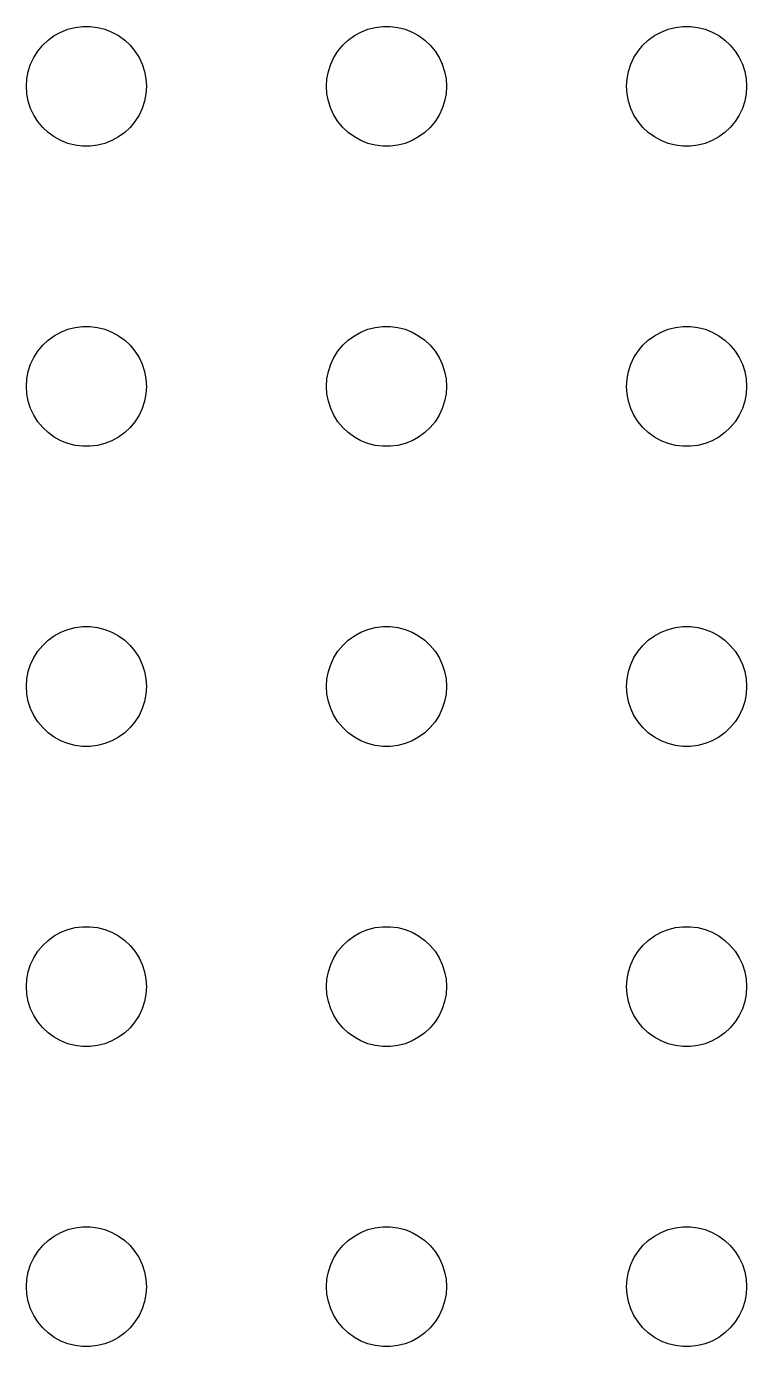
# Model space of a CAD drawing. Header units: metres. Extents: x -150 to 150, y -149 to 149.
# Drawn here: x 51 to 69, y 73.5 to 106.5 of the extents above; entities that cross this region are included whole.
import ezdxf

# ---------------------------------------------------------------- set-up
doc = ezdxf.new("R2010")
doc.units = ezdxf.units.M

msp = doc.modelspace()

# ---------------------------------------------------------------- linework, layer by layer
for p, q in [((51.5439, 106.156), (51.6963, 106.266)), ((51.6963, 106.266), (51.8613, 106.357)), ((51.8613, 106.357), (52.0365, 106.427)), ((52.0365, 106.427), (52.2189, 106.473)), ((52.2189, 106.473), (52.4058, 106.497)), ((52.4058, 106.497), (52.5942, 106.497)), ((52.5942, 106.497), (52.7811, 106.473)), ((52.7811, 106.473), (52.9635, 106.427)), ((52.9635, 106.427), (53.1387, 106.357)), ((53.1387, 106.357), (53.3037, 106.266)), ((53.3037, 106.266), (53.4561, 106.156)), ((59.0439, 106.156), (59.1963, 106.266)), ((59.1963, 106.266), (59.3613, 106.357)), ((59.3613, 106.357), (59.5365, 106.427)), ((59.5365, 106.427), (59.7189, 106.473)), ((59.7189, 106.473), (59.9058, 106.497)), ((59.9058, 106.497), (60.0942, 106.497)), ((60.0942, 106.497), (60.2811, 106.473)), ((60.2811, 106.473), (60.4635, 106.427)), ((60.4635, 106.427), (60.6387, 106.357)), ((60.6387, 106.357), (60.8037, 106.266)), ((60.8037, 106.266), (60.9561, 106.156)), ((66.5439, 106.156), (66.6963, 106.266)), ((66.6963, 106.266), (66.8613, 106.357)), ((66.8613, 106.357), (67.0365, 106.427)), ((67.0365, 106.427), (67.2189, 106.473)), ((67.2189, 106.473), (67.4058, 106.497)), ((67.4058, 106.497), (67.5942, 106.497)), ((67.5942, 106.497), (67.7811, 106.473)), ((67.7811, 106.473), (67.9635, 106.427)), ((67.9635, 106.427), (68.1387, 106.357)), ((68.1387, 106.357), (68.3037, 106.266)), ((68.3037, 106.266), (68.4561, 106.156)), ((51.2865, 105.882), (51.4065, 106.027)), ((51.4065, 106.027), (51.5439, 106.156)), ((53.4561, 106.156), (53.5934, 106.027)), ((53.5934, 106.027), (53.7135, 105.882)), ((58.7865, 105.882), (58.9065, 106.027)), ((58.9065, 106.027), (59.0439, 106.156)), ((60.9561, 106.156), (61.0934, 106.027)), ((61.0934, 106.027), (61.2135, 105.882)), ((66.2865, 105.882), (66.4065, 106.027)), ((66.4065, 106.027), (66.5439, 106.156)), ((68.4561, 106.156), (68.5934, 106.027)), ((68.5934, 106.027), (68.7135, 105.882)), ((51.1053, 105.552), (51.1855, 105.723)), ((51.1855, 105.723), (51.2865, 105.882)), ((53.7135, 105.882), (53.8145, 105.723)), ((53.8145, 105.723), (53.8947, 105.552)), ((58.6053, 105.552), (58.6855, 105.723)), ((58.6855, 105.723), (58.7865, 105.882)), ((61.2135, 105.882), (61.3145, 105.723)), ((61.3145, 105.723), (61.3947, 105.552)), ((66.1053, 105.552), (66.1855, 105.723)), ((66.1855, 105.723), (66.2865, 105.882)), ((68.7135, 105.882), (68.8145, 105.723)), ((68.8145, 105.723), (68.8947, 105.552)), ((51.0118, 105.188), (51.0471, 105.373)), ((51.0471, 105.373), (51.1053, 105.552)), ((53.8947, 105.552), (53.9529, 105.373)), ((53.9529, 105.373), (53.9882, 105.188)), ((58.5118, 105.188), (58.5471, 105.373)), ((58.5471, 105.373), (58.6053, 105.552)), ((61.3947, 105.552), (61.4529, 105.373)), ((61.4529, 105.373), (61.4882, 105.188)), ((66.0118, 105.188), (66.0471, 105.373)), ((66.0471, 105.373), (66.1053, 105.552)), ((68.8947, 105.552), (68.9529, 105.373)), ((68.9529, 105.373), (68.9882, 105.188)), ((51, 105), (51.0118, 105.188)), ((51.0118, 104.812), (51, 105)), ((53.9882, 105.188), (54, 105)), ((54, 105), (53.9882, 104.812)), ((58.5, 105), (58.5118, 105.188)), ((58.5118, 104.812), (58.5, 105)), ((61.4882, 105.188), (61.5, 105)), ((61.5, 105), (61.4882, 104.812)), ((66, 105), (66.0118, 105.188)), ((66.0118, 104.812), (66, 105)), ((68.9882, 105.188), (69, 105)), ((69, 105), (68.9882, 104.812)), ((51.0471, 104.627), (51.0118, 104.812)), ((51.1053, 104.448), (51.0471, 104.627)), ((53.9529, 104.627), (53.8947, 104.448)), ((53.9882, 104.812), (53.9529, 104.627)), ((58.5471, 104.627), (58.5118, 104.812)), ((58.6053, 104.448), (58.5471, 104.627)), ((61.4529, 104.627), (61.3947, 104.448)), ((61.4882, 104.812), (61.4529, 104.627)), ((66.0471, 104.627), (66.0118, 104.812)), ((66.1053, 104.448), (66.0471, 104.627)), ((68.9529, 104.627), (68.8947, 104.448)), ((68.9882, 104.812), (68.9529, 104.627)), ((51.1855, 104.277), (51.1053, 104.448)), ((51.2865, 104.118), (51.1855, 104.277)), ((53.8145, 104.277), (53.7135, 104.118)), ((53.8947, 104.448), (53.8145, 104.277)), ((58.6855, 104.277), (58.6053, 104.448)), ((58.7865, 104.118), (58.6855, 104.277)), ((61.3145, 104.277), (61.2135, 104.118)), ((61.3947, 104.448), (61.3145, 104.277)), ((66.1855, 104.277), (66.1053, 104.448)), ((66.2865, 104.118), (66.1855, 104.277)), ((68.8145, 104.277), (68.7135, 104.118)), ((68.8947, 104.448), (68.8145, 104.277)), ((51.4065, 103.973), (51.2865, 104.118)), ((51.5439, 103.844), (51.4065, 103.973)), ((53.5934, 103.973), (53.4561, 103.844)), ((53.7135, 104.118), (53.5934, 103.973)), ((58.9065, 103.973), (58.7865, 104.118)), ((59.0439, 103.844), (58.9065, 103.973)), ((61.0934, 103.973), (60.9561, 103.844)), ((61.2135, 104.118), (61.0934, 103.973)), ((66.4065, 103.973), (66.2865, 104.118)), ((66.5439, 103.844), (66.4065, 103.973)), ((68.5934, 103.973), (68.4561, 103.844)), ((68.7135, 104.118), (68.5934, 103.973)), ((51.6963, 103.734), (51.5439, 103.844)), ((51.8613, 103.643), (51.6963, 103.734)), ((52.0365, 103.573), (51.8613, 103.643)), ((53.1387, 103.643), (52.9635, 103.573)), ((53.3037, 103.734), (53.1387, 103.643)), ((53.4561, 103.844), (53.3037, 103.734)), ((59.1963, 103.734), (59.0439, 103.844)), ((59.3613, 103.643), (59.1963, 103.734)), ((59.5365, 103.573), (59.3613, 103.643)), ((60.6387, 103.643), (60.4635, 103.573)), ((60.8037, 103.734), (60.6387, 103.643)), ((60.9561, 103.844), (60.8037, 103.734)), ((66.6963, 103.734), (66.5439, 103.844)), ((66.8613, 103.643), (66.6963, 103.734)), ((67.0365, 103.573), (66.8613, 103.643)), ((68.1387, 103.643), (67.9635, 103.573)), ((68.3037, 103.734), (68.1387, 103.643)), ((68.4561, 103.844), (68.3037, 103.734)), ((52.2189, 103.527), (52.0365, 103.573)), ((52.4058, 103.503), (52.2189, 103.527)), ((52.5942, 103.503), (52.4058, 103.503)), ((52.7811, 103.527), (52.5942, 103.503)), ((52.9635, 103.573), (52.7811, 103.527)), ((59.7189, 103.527), (59.5365, 103.573)), ((59.9058, 103.503), (59.7189, 103.527)), ((60.0942, 103.503), (59.9058, 103.503)), ((60.2811, 103.527), (60.0942, 103.503)), ((60.4635, 103.573), (60.2811, 103.527)), ((67.2189, 103.527), (67.0365, 103.573)), ((67.4058, 103.503), (67.2189, 103.527)), ((67.5942, 103.503), (67.4058, 103.503)), ((67.7811, 103.527), (67.5942, 103.503)), ((67.9635, 103.573), (67.7811, 103.527)), ((52.2189, 98.9734), (52.4058, 98.997)), ((52.4058, 98.997), (52.5942, 98.997)), ((52.5942, 98.997), (52.7811, 98.9734)), ((59.7189, 98.9734), (59.9058, 98.997)), ((59.9058, 98.997), (60.0942, 98.997)), ((60.0942, 98.997), (60.2811, 98.9734)), ((67.2189, 98.9734), (67.4058, 98.997)), ((67.4058, 98.997), (67.5942, 98.997)), ((67.5942, 98.997), (67.7811, 98.9734)), ((51.4065, 98.5268), (51.5439, 98.6558)), ((51.5439, 98.6558), (51.6963, 98.7665)), ((51.6963, 98.7665), (51.8613, 98.8572)), ((51.8613, 98.8572), (52.0365, 98.9266)), ((52.0365, 98.9266), (52.2189, 98.9734)), ((52.7811, 98.9734), (52.9635, 98.9266)), ((52.9635, 98.9266), (53.1387, 98.8572)), ((53.1387, 98.8572), (53.3037, 98.7665)), ((53.3037, 98.7665), (53.4561, 98.6558)), ((53.4561, 98.6558), (53.5934, 98.5268)), ((58.9065, 98.5268), (59.0439, 98.6558)), ((59.0439, 98.6558), (59.1963, 98.7665)), ((59.1963, 98.7665), (59.3613, 98.8572)), ((59.3613, 98.8572), (59.5365, 98.9266)), ((59.5365, 98.9266), (59.7189, 98.9734)), ((60.2811, 98.9734), (60.4635, 98.9266)), ((60.4635, 98.9266), (60.6387, 98.8572)), ((60.6387, 98.8572), (60.8037, 98.7665)), ((60.8037, 98.7665), (60.9561, 98.6558)), ((60.9561, 98.6558), (61.0934, 98.5268)), ((66.4065, 98.5268), (66.5439, 98.6558)), ((66.5439, 98.6558), (66.6963, 98.7665)), ((66.6963, 98.7665), (66.8613, 98.8572)), ((66.8613, 98.8572), (67.0365, 98.9266)), ((67.0365, 98.9266), (67.2189, 98.9734)), ((67.7811, 98.9734), (67.9635, 98.9266)), ((67.9635, 98.9266), (68.1387, 98.8572)), ((68.1387, 98.8572), (68.3037, 98.7665)), ((68.3037, 98.7665), (68.4561, 98.6558)), ((68.4561, 98.6558), (68.5934, 98.5268)), ((51.1855, 98.2226), (51.2865, 98.3817)), ((51.2865, 98.3817), (51.4065, 98.5268)), ((53.5934, 98.5268), (53.7135, 98.3817)), ((53.7135, 98.3817), (53.8145, 98.2226)), ((58.6855, 98.2226), (58.7865, 98.3817)), ((58.7865, 98.3817), (58.9065, 98.5268)), ((61.0934, 98.5268), (61.2135, 98.3817)), ((61.2135, 98.3817), (61.3145, 98.2226)), ((66.1855, 98.2226), (66.2865, 98.3817)), ((66.2865, 98.3817), (66.4065, 98.5268)), ((68.5934, 98.5268), (68.7135, 98.3817)), ((68.7135, 98.3817), (68.8145, 98.2226)), ((51.0471, 97.873), (51.1053, 98.0522)), ((51.1053, 98.0522), (51.1855, 98.2226)), ((53.8145, 98.2226), (53.8947, 98.0522)), ((53.8947, 98.0522), (53.9529, 97.873)), ((58.5471, 97.873), (58.6053, 98.0522)), ((58.6053, 98.0522), (58.6855, 98.2226)), ((61.3145, 98.2226), (61.3947, 98.0522)), ((61.3947, 98.0522), (61.4529, 97.873)), ((66.0471, 97.873), (66.1053, 98.0522)), ((66.1053, 98.0522), (66.1855, 98.2226)), ((68.8145, 98.2226), (68.8947, 98.0522)), ((68.8947, 98.0522), (68.9529, 97.873)), ((51, 97.5), (51.0118, 97.688)), ((51.0118, 97.688), (51.0471, 97.873)), ((53.9529, 97.873), (53.9882, 97.688)), ((53.9882, 97.688), (54, 97.5)), ((58.5, 97.5), (58.5118, 97.688)), ((58.5118, 97.688), (58.5471, 97.873)), ((61.4529, 97.873), (61.4882, 97.688)), ((61.4882, 97.688), (61.5, 97.5)), ((66, 97.5), (66.0118, 97.688)), ((66.0118, 97.688), (66.0471, 97.873)), ((68.9529, 97.873), (68.9882, 97.688)), ((68.9882, 97.688), (69, 97.5)), ((51.0118, 97.312), (51, 97.5)), ((54, 97.5), (53.9882, 97.312)), ((58.5118, 97.312), (58.5, 97.5)), ((61.5, 97.5), (61.4882, 97.312)), ((66.0118, 97.312), (66, 97.5)), ((69, 97.5), (68.9882, 97.312)), ((51.0471, 97.127), (51.0118, 97.312)), ((51.1053, 96.9478), (51.0471, 97.127)), ((53.9529, 97.127), (53.8947, 96.9478)), ((53.9882, 97.312), (53.9529, 97.127)), ((58.5471, 97.127), (58.5118, 97.312)), ((58.6053, 96.9478), (58.5471, 97.127)), ((61.4529, 97.127), (61.3947, 96.9478)), ((61.4882, 97.312), (61.4529, 97.127)), ((66.0471, 97.127), (66.0118, 97.312)), ((66.1053, 96.9478), (66.0471, 97.127)), ((68.9529, 97.127), (68.8947, 96.9478)), ((68.9882, 97.312), (68.9529, 97.127)), ((51.1855, 96.7774), (51.1053, 96.9478)), ((51.2865, 96.6183), (51.1855, 96.7774)), ((53.8145, 96.7774), (53.7135, 96.6183)), ((53.8947, 96.9478), (53.8145, 96.7774)), ((58.6855, 96.7774), (58.6053, 96.9478)), ((58.7865, 96.6183), (58.6855, 96.7774)), ((61.3145, 96.7774), (61.2135, 96.6183)), ((61.3947, 96.9478), (61.3145, 96.7774)), ((66.1855, 96.7774), (66.1053, 96.9478)), ((66.2865, 96.6183), (66.1855, 96.7774)), ((68.8145, 96.7774), (68.7135, 96.6183)), ((68.8947, 96.9478), (68.8145, 96.7774)), ((51.4065, 96.4732), (51.2865, 96.6183)), ((51.5439, 96.3442), (51.4065, 96.4732)), ((51.6963, 96.2335), (51.5439, 96.3442)), ((53.4561, 96.3442), (53.3037, 96.2335)), ((53.5934, 96.4732), (53.4561, 96.3442)), ((53.7135, 96.6183), (53.5934, 96.4732)), ((58.9065, 96.4732), (58.7865, 96.6183)), ((59.0439, 96.3442), (58.9065, 96.4732)), ((59.1963, 96.2335), (59.0439, 96.3442)), ((60.9561, 96.3442), (60.8037, 96.2335)), ((61.0934, 96.4732), (60.9561, 96.3442)), ((61.2135, 96.6183), (61.0934, 96.4732)), ((66.4065, 96.4732), (66.2865, 96.6183)), ((66.5439, 96.3442), (66.4065, 96.4732)), ((66.6963, 96.2335), (66.5439, 96.3442)), ((68.4561, 96.3442), (68.3037, 96.2335)), ((68.5934, 96.4732), (68.4561, 96.3442)), ((68.7135, 96.6183), (68.5934, 96.4732)), ((51.8613, 96.1428), (51.6963, 96.2335)), ((52.0365, 96.0734), (51.8613, 96.1428)), ((52.2189, 96.0266), (52.0365, 96.0734)), ((52.4058, 96.003), (52.2189, 96.0266)), ((52.7811, 96.0266), (52.5942, 96.003)), ((52.9635, 96.0734), (52.7811, 96.0266)), ((53.1387, 96.1428), (52.9635, 96.0734)), ((53.3037, 96.2335), (53.1387, 96.1428)), ((59.3613, 96.1428), (59.1963, 96.2335)), ((59.5365, 96.0734), (59.3613, 96.1428)), ((59.7189, 96.0266), (59.5365, 96.0734)), ((59.9058, 96.003), (59.7189, 96.0266)), ((60.2811, 96.0266), (60.0942, 96.003)), ((60.4635, 96.0734), (60.2811, 96.0266)), ((60.6387, 96.1428), (60.4635, 96.0734)), ((60.8037, 96.2335), (60.6387, 96.1428)), ((66.8613, 96.1428), (66.6963, 96.2335)), ((67.0365, 96.0734), (66.8613, 96.1428)), ((67.2189, 96.0266), (67.0365, 96.0734)), ((67.4058, 96.003), (67.2189, 96.0266)), ((67.7811, 96.0266), (67.5942, 96.003)), ((67.9635, 96.0734), (67.7811, 96.0266)), ((68.1387, 96.1428), (67.9635, 96.0734)), ((68.3037, 96.2335), (68.1387, 96.1428)), ((52.5942, 96.003), (52.4058, 96.003)), ((60.0942, 96.003), (59.9058, 96.003)), ((67.5942, 96.003), (67.4058, 96.003)), ((51.8613, 91.3572), (52.0365, 91.4266)), ((52.0365, 91.4266), (52.2189, 91.4734)), ((52.2189, 91.4734), (52.4058, 91.497)), ((52.4058, 91.497), (52.5942, 91.497)), ((52.5942, 91.497), (52.7811, 91.4734)), ((52.7811, 91.4734), (52.9635, 91.4266)), ((52.9635, 91.4266), (53.1387, 91.3572)), ((59.3613, 91.3572), (59.5365, 91.4266)), ((59.5365, 91.4266), (59.7189, 91.4734)), ((59.7189, 91.4734), (59.9058, 91.497)), ((59.9058, 91.497), (60.0942, 91.497)), ((60.0942, 91.497), (60.2811, 91.4734)), ((60.2811, 91.4734), (60.4635, 91.4266)), ((60.4635, 91.4266), (60.6387, 91.3572)), ((66.8613, 91.3572), (67.0365, 91.4266)), ((67.0365, 91.4266), (67.2189, 91.4734)), ((67.2189, 91.4734), (67.4058, 91.497)), ((67.4058, 91.497), (67.5942, 91.497)), ((67.5942, 91.497), (67.7811, 91.4734)), ((67.7811, 91.4734), (67.9635, 91.4266)), ((67.9635, 91.4266), (68.1387, 91.3572)), ((51.4065, 91.0268), (51.5439, 91.1558)), ((51.5439, 91.1558), (51.6963, 91.2665)), ((51.6963, 91.2665), (51.8613, 91.3572)), ((53.1387, 91.3572), (53.3037, 91.2665)), ((53.3037, 91.2665), (53.4561, 91.1558)), ((53.4561, 91.1558), (53.5934, 91.0268)), ((58.9065, 91.0268), (59.0439, 91.1558)), ((59.0439, 91.1558), (59.1963, 91.2665)), ((59.1963, 91.2665), (59.3613, 91.3572)), ((60.6387, 91.3572), (60.8037, 91.2665)), ((60.8037, 91.2665), (60.9561, 91.1558)), ((60.9561, 91.1558), (61.0934, 91.0268)), ((66.4065, 91.0268), (66.5439, 91.1558)), ((66.5439, 91.1558), (66.6963, 91.2665)), ((66.6963, 91.2665), (66.8613, 91.3572)), ((68.1387, 91.3572), (68.3037, 91.2665)), ((68.3037, 91.2665), (68.4561, 91.1558)), ((68.4561, 91.1558), (68.5934, 91.0268)), ((51.1855, 90.7226), (51.2865, 90.8817)), ((51.2865, 90.8817), (51.4065, 91.0268)), ((53.5934, 91.0268), (53.7135, 90.8817)), ((53.7135, 90.8817), (53.8145, 90.7226)), ((58.6855, 90.7226), (58.7865, 90.8817)), ((58.7865, 90.8817), (58.9065, 91.0268)), ((61.0934, 91.0268), (61.2135, 90.8817)), ((61.2135, 90.8817), (61.3145, 90.7226)), ((66.1855, 90.7226), (66.2865, 90.8817)), ((66.2865, 90.8817), (66.4065, 91.0268)), ((68.5934, 91.0268), (68.7135, 90.8817)), ((68.7135, 90.8817), (68.8145, 90.7226)), ((51.0471, 90.373), (51.1053, 90.5522)), ((51.1053, 90.5522), (51.1855, 90.7226)), ((53.8145, 90.7226), (53.8947, 90.5522)), ((53.8947, 90.5522), (53.9529, 90.373)), ((58.5471, 90.373), (58.6053, 90.5522)), ((58.6053, 90.5522), (58.6855, 90.7226)), ((61.3145, 90.7226), (61.3947, 90.5522)), ((61.3947, 90.5522), (61.4529, 90.373)), ((66.0471, 90.373), (66.1053, 90.5522)), ((66.1053, 90.5522), (66.1855, 90.7226)), ((68.8145, 90.7226), (68.8947, 90.5522)), ((68.8947, 90.5522), (68.9529, 90.373)), ((51, 90), (51.0118, 90.188)), ((51.0118, 90.188), (51.0471, 90.373)), ((53.9529, 90.373), (53.9882, 90.188)), ((53.9882, 90.188), (54, 90)), ((58.5, 90), (58.5118, 90.188)), ((58.5118, 90.188), (58.5471, 90.373)), ((61.4529, 90.373), (61.4882, 90.188)), ((61.4882, 90.188), (61.5, 90)), ((66, 90), (66.0118, 90.188)), ((66.0118, 90.188), (66.0471, 90.373)), ((68.9529, 90.373), (68.9882, 90.188)), ((68.9882, 90.188), (69, 90)), ((51.0118, 89.812), (51, 90)), ((51.0471, 89.627), (51.0118, 89.812)), ((53.9882, 89.812), (53.9529, 89.627)), ((54, 90), (53.9882, 89.812)), ((58.5118, 89.812), (58.5, 90)), ((58.5471, 89.627), (58.5118, 89.812)), ((61.4882, 89.812), (61.4529, 89.627)), ((61.5, 90), (61.4882, 89.812)), ((66.0118, 89.812), (66, 90)), ((66.0471, 89.627), (66.0118, 89.812)), ((68.9882, 89.812), (68.9529, 89.627)), ((69, 90), (68.9882, 89.812)), ((51.1053, 89.4478), (51.0471, 89.627)), ((51.1855, 89.2774), (51.1053, 89.4478)), ((53.8947, 89.4478), (53.8145, 89.2774)), ((53.9529, 89.627), (53.8947, 89.4478)), ((58.6053, 89.4478), (58.5471, 89.627)), ((58.6855, 89.2774), (58.6053, 89.4478)), ((61.3947, 89.4478), (61.3145, 89.2774)), ((61.4529, 89.627), (61.3947, 89.4478)), ((66.1053, 89.4478), (66.0471, 89.627)), ((66.1855, 89.2774), (66.1053, 89.4478)), ((68.8947, 89.4478), (68.8145, 89.2774)), ((68.9529, 89.627), (68.8947, 89.4478)), ((51.2865, 89.1183), (51.1855, 89.2774)), ((51.4065, 88.9732), (51.2865, 89.1183)), ((53.7135, 89.1183), (53.5934, 88.9732)), ((53.8145, 89.2774), (53.7135, 89.1183)), ((58.7865, 89.1183), (58.6855, 89.2774)), ((58.9065, 88.9732), (58.7865, 89.1183)), ((61.2135, 89.1183), (61.0934, 88.9732)), ((61.3145, 89.2774), (61.2135, 89.1183)), ((66.2865, 89.1183), (66.1855, 89.2774)), ((66.4065, 88.9732), (66.2865, 89.1183)), ((68.7135, 89.1183), (68.5934, 88.9732)), ((68.8145, 89.2774), (68.7135, 89.1183)), ((51.5439, 88.8442), (51.4065, 88.9732)), ((51.6963, 88.7335), (51.5439, 88.8442)), ((53.4561, 88.8442), (53.3037, 88.7335)), ((53.5934, 88.9732), (53.4561, 88.8442)), ((59.0439, 88.8442), (58.9065, 88.9732)), ((59.1963, 88.7335), (59.0439, 88.8442)), ((60.9561, 88.8442), (60.8037, 88.7335)), ((61.0934, 88.9732), (60.9561, 88.8442)), ((66.5439, 88.8442), (66.4065, 88.9732)), ((66.6963, 88.7335), (66.5439, 88.8442)), ((68.4561, 88.8442), (68.3037, 88.7335)), ((68.5934, 88.9732), (68.4561, 88.8442)), ((51.8613, 88.6428), (51.6963, 88.7335)), ((52.0365, 88.5734), (51.8613, 88.6428)), ((52.2189, 88.5266), (52.0365, 88.5734)), ((52.4058, 88.503), (52.2189, 88.5266)), ((52.5942, 88.503), (52.4058, 88.503)), ((52.7811, 88.5266), (52.5942, 88.503)), ((52.9635, 88.5734), (52.7811, 88.5266)), ((53.1387, 88.6428), (52.9635, 88.5734)), ((53.3037, 88.7335), (53.1387, 88.6428)), ((59.3613, 88.6428), (59.1963, 88.7335)), ((59.5365, 88.5734), (59.3613, 88.6428)), ((59.7189, 88.5266), (59.5365, 88.5734)), ((59.9058, 88.503), (59.7189, 88.5266)), ((60.0942, 88.503), (59.9058, 88.503)), ((60.2811, 88.5266), (60.0942, 88.503)), ((60.4635, 88.5734), (60.2811, 88.5266)), ((60.6387, 88.6428), (60.4635, 88.5734)), ((60.8037, 88.7335), (60.6387, 88.6428)), ((66.8613, 88.6428), (66.6963, 88.7335)), ((67.0365, 88.5734), (66.8613, 88.6428)), ((67.2189, 88.5266), (67.0365, 88.5734)), ((67.4058, 88.503), (67.2189, 88.5266)), ((67.5942, 88.503), (67.4058, 88.503)), ((67.7811, 88.5266), (67.5942, 88.503)), ((67.9635, 88.5734), (67.7811, 88.5266)), ((68.1387, 88.6428), (67.9635, 88.5734)), ((68.3037, 88.7335), (68.1387, 88.6428)), ((51.6963, 83.7665), (51.8613, 83.8572)), ((51.8613, 83.8572), (52.0365, 83.9266)), ((52.0365, 83.9266), (52.2189, 83.9734)), ((52.2189, 83.9734), (52.4058, 83.997)), ((52.4058, 83.997), (52.5942, 83.997)), ((52.5942, 83.997), (52.7811, 83.9734)), ((52.7811, 83.9734), (52.9635, 83.9266)), ((52.9635, 83.9266), (53.1387, 83.8572)), ((53.1387, 83.8572), (53.3037, 83.7665)), ((59.1963, 83.7665), (59.3613, 83.8572)), ((59.3613, 83.8572), (59.5365, 83.9266)), ((59.5365, 83.9266), (59.7189, 83.9734)), ((59.7189, 83.9734), (59.9058, 83.997)), ((59.9058, 83.997), (60.0942, 83.997)), ((60.0942, 83.997), (60.2811, 83.9734)), ((60.2811, 83.9734), (60.4635, 83.9266)), ((60.4635, 83.9266), (60.6387, 83.8572)), ((60.6387, 83.8572), (60.8037, 83.7665)), ((66.6963, 83.7665), (66.8613, 83.8572)), ((66.8613, 83.8572), (67.0365, 83.9266)), ((67.0365, 83.9266), (67.2189, 83.9734)), ((67.2189, 83.9734), (67.4058, 83.997)), ((67.4058, 83.997), (67.5942, 83.997)), ((67.5942, 83.997), (67.7811, 83.9734)), ((67.7811, 83.9734), (67.9635, 83.9266)), ((67.9635, 83.9266), (68.1387, 83.8572)), ((68.1387, 83.8572), (68.3037, 83.7665)), ((51.2865, 83.3817), (51.4065, 83.5268)), ((51.4065, 83.5268), (51.5439, 83.6558)), ((51.5439, 83.6558), (51.6963, 83.7665)), ((53.3037, 83.7665), (53.4561, 83.6558)), ((53.4561, 83.6558), (53.5934, 83.5268)), ((53.5934, 83.5268), (53.7135, 83.3817)), ((58.7865, 83.3817), (58.9065, 83.5268)), ((58.9065, 83.5268), (59.0439, 83.6558)), ((59.0439, 83.6558), (59.1963, 83.7665)), ((60.8037, 83.7665), (60.9561, 83.6558)), ((60.9561, 83.6558), (61.0934, 83.5268)), ((61.0934, 83.5268), (61.2135, 83.3817)), ((66.2865, 83.3817), (66.4065, 83.5268)), ((66.4065, 83.5268), (66.5439, 83.6558)), ((66.5439, 83.6558), (66.6963, 83.7665)), ((68.3037, 83.7665), (68.4561, 83.6558)), ((68.4561, 83.6558), (68.5934, 83.5268)), ((68.5934, 83.5268), (68.7135, 83.3817)), ((51.1053, 83.0522), (51.1855, 83.2226)), ((51.1855, 83.2226), (51.2865, 83.3817)), ((53.7135, 83.3817), (53.8145, 83.2226)), ((53.8145, 83.2226), (53.8947, 83.0522)), ((58.6053, 83.0522), (58.6855, 83.2226)), ((58.6855, 83.2226), (58.7865, 83.3817)), ((61.2135, 83.3817), (61.3145, 83.2226)), ((61.3145, 83.2226), (61.3947, 83.0522)), ((66.1053, 83.0522), (66.1855, 83.2226)), ((66.1855, 83.2226), (66.2865, 83.3817)), ((68.7135, 83.3817), (68.8145, 83.2226)), ((68.8145, 83.2226), (68.8947, 83.0522)), ((51.0118, 82.688), (51.0471, 82.873)), ((51.0471, 82.873), (51.1053, 83.0522)), ((53.8947, 83.0522), (53.9529, 82.873)), ((53.9529, 82.873), (53.9882, 82.688)), ((58.5118, 82.688), (58.5471, 82.873)), ((58.5471, 82.873), (58.6053, 83.0522)), ((61.3947, 83.0522), (61.4529, 82.873)), ((61.4529, 82.873), (61.4882, 82.688)), ((66.0118, 82.688), (66.0471, 82.873)), ((66.0471, 82.873), (66.1053, 83.0522)), ((68.8947, 83.0522), (68.9529, 82.873)), ((68.9529, 82.873), (68.9882, 82.688)), ((51, 82.5), (51.0118, 82.688)), ((51.0118, 82.312), (51, 82.5)), ((53.9882, 82.688), (54, 82.5)), ((54, 82.5), (53.9882, 82.312)), ((58.5, 82.5), (58.5118, 82.688)), ((58.5118, 82.312), (58.5, 82.5)), ((61.4882, 82.688), (61.5, 82.5)), ((61.5, 82.5), (61.4882, 82.312)), ((66, 82.5), (66.0118, 82.688)), ((66.0118, 82.312), (66, 82.5)), ((68.9882, 82.688), (69, 82.5)), ((69, 82.5), (68.9882, 82.312)), ((51.0471, 82.127), (51.0118, 82.312)), ((53.9882, 82.312), (53.9529, 82.127)), ((58.5471, 82.127), (58.5118, 82.312)), ((61.4882, 82.312), (61.4529, 82.127)), ((66.0471, 82.127), (66.0118, 82.312)), ((68.9882, 82.312), (68.9529, 82.127)), ((51.1053, 81.9478), (51.0471, 82.127)), ((51.1855, 81.7774), (51.1053, 81.9478)), ((53.8947, 81.9478), (53.8145, 81.7774)), ((53.9529, 82.127), (53.8947, 81.9478)), ((58.6053, 81.9478), (58.5471, 82.127)), ((58.6855, 81.7774), (58.6053, 81.9478)), ((61.3947, 81.9478), (61.3145, 81.7774)), ((61.4529, 82.127), (61.3947, 81.9478)), ((66.1053, 81.9478), (66.0471, 82.127)), ((66.1855, 81.7774), (66.1053, 81.9478)), ((68.8947, 81.9478), (68.8145, 81.7774)), ((68.9529, 82.127), (68.8947, 81.9478)), ((51.2865, 81.6183), (51.1855, 81.7774)), ((51.4065, 81.4732), (51.2865, 81.6183)), ((53.7135, 81.6183), (53.5934, 81.4732)), ((53.8145, 81.7774), (53.7135, 81.6183)), ((58.7865, 81.6183), (58.6855, 81.7774)), ((58.9065, 81.4732), (58.7865, 81.6183)), ((61.2135, 81.6183), (61.0934, 81.4732)), ((61.3145, 81.7774), (61.2135, 81.6183)), ((66.2865, 81.6183), (66.1855, 81.7774)), ((66.4065, 81.4732), (66.2865, 81.6183)), ((68.7135, 81.6183), (68.5934, 81.4732)), ((68.8145, 81.7774), (68.7135, 81.6183)), ((51.5439, 81.3442), (51.4065, 81.4732)), ((51.6963, 81.2335), (51.5439, 81.3442)), ((51.8613, 81.1428), (51.6963, 81.2335)), ((53.3037, 81.2335), (53.1387, 81.1428)), ((53.4561, 81.3442), (53.3037, 81.2335)), ((53.5934, 81.4732), (53.4561, 81.3442)), ((59.0439, 81.3442), (58.9065, 81.4732)), ((59.1963, 81.2335), (59.0439, 81.3442)), ((59.3613, 81.1428), (59.1963, 81.2335)), ((60.8037, 81.2335), (60.6387, 81.1428)), ((60.9561, 81.3442), (60.8037, 81.2335)), ((61.0934, 81.4732), (60.9561, 81.3442)), ((66.5439, 81.3442), (66.4065, 81.4732)), ((66.6963, 81.2335), (66.5439, 81.3442)), ((66.8613, 81.1428), (66.6963, 81.2335)), ((68.3037, 81.2335), (68.1387, 81.1428)), ((68.4561, 81.3442), (68.3037, 81.2335)), ((68.5934, 81.4732), (68.4561, 81.3442)), ((52.0365, 81.0734), (51.8613, 81.1428)), ((52.2189, 81.0266), (52.0365, 81.0734)), ((52.4058, 81.003), (52.2189, 81.0266)), ((52.5942, 81.003), (52.4058, 81.003)), ((52.7811, 81.0266), (52.5942, 81.003)), ((52.9635, 81.0734), (52.7811, 81.0266)), ((53.1387, 81.1428), (52.9635, 81.0734)), ((59.5365, 81.0734), (59.3613, 81.1428)), ((59.7189, 81.0266), (59.5365, 81.0734)), ((59.9058, 81.003), (59.7189, 81.0266)), ((60.0942, 81.003), (59.9058, 81.003)), ((60.2811, 81.0266), (60.0942, 81.003)), ((60.4635, 81.0734), (60.2811, 81.0266)), ((60.6387, 81.1428), (60.4635, 81.0734)), ((67.0365, 81.0734), (66.8613, 81.1428)), ((67.2189, 81.0266), (67.0365, 81.0734)), ((67.4058, 81.003), (67.2189, 81.0266)), ((67.5942, 81.003), (67.4058, 81.003)), ((67.7811, 81.0266), (67.5942, 81.003)), ((67.9635, 81.0734), (67.7811, 81.0266)), ((68.1387, 81.1428), (67.9635, 81.0734)), ((51.5439, 76.1558), (51.6963, 76.2665)), ((51.6963, 76.2665), (51.8613, 76.3572)), ((51.8613, 76.3572), (52.0365, 76.4266)), ((52.0365, 76.4266), (52.2189, 76.4734)), ((52.2189, 76.4734), (52.4058, 76.497)), ((52.4058, 76.497), (52.5942, 76.497)), ((52.5942, 76.497), (52.7811, 76.4734)), ((52.7811, 76.4734), (52.9635, 76.4266)), ((52.9635, 76.4266), (53.1387, 76.3572)), ((53.1387, 76.3572), (53.3037, 76.2665)), ((53.3037, 76.2665), (53.4561, 76.1558)), ((59.0439, 76.1558), (59.1963, 76.2665)), ((59.1963, 76.2665), (59.3613, 76.3572)), ((59.3613, 76.3572), (59.5365, 76.4266)), ((59.5365, 76.4266), (59.7189, 76.4734)), ((59.7189, 76.4734), (59.9058, 76.497)), ((59.9058, 76.497), (60.0942, 76.497)), ((60.0942, 76.497), (60.2811, 76.4734)), ((60.2811, 76.4734), (60.4635, 76.4266)), ((60.4635, 76.4266), (60.6387, 76.3572)), ((60.6387, 76.3572), (60.8037, 76.2665)), ((60.8037, 76.2665), (60.9561, 76.1558)), ((66.5439, 76.1558), (66.6963, 76.2665)), ((66.6963, 76.2665), (66.8613, 76.3572)), ((66.8613, 76.3572), (67.0365, 76.4266)), ((67.0365, 76.4266), (67.2189, 76.4734)), ((67.2189, 76.4734), (67.4058, 76.497)), ((67.4058, 76.497), (67.5942, 76.497)), ((67.5942, 76.497), (67.7811, 76.4734)), ((67.7811, 76.4734), (67.9635, 76.4266)), ((67.9635, 76.4266), (68.1387, 76.3572)), ((68.1387, 76.3572), (68.3037, 76.2665)), ((68.3037, 76.2665), (68.4561, 76.1558)), ((51.2865, 75.8817), (51.4065, 76.0268)), ((51.4065, 76.0268), (51.5439, 76.1558)), ((53.4561, 76.1558), (53.5934, 76.0268)), ((53.5934, 76.0268), (53.7135, 75.8817)), ((58.7865, 75.8817), (58.9065, 76.0268)), ((58.9065, 76.0268), (59.0439, 76.1558)), ((60.9561, 76.1558), (61.0934, 76.0268)), ((61.0934, 76.0268), (61.2135, 75.8817)), ((66.2865, 75.8817), (66.4065, 76.0268)), ((66.4065, 76.0268), (66.5439, 76.1558)), ((68.4561, 76.1558), (68.5934, 76.0268)), ((68.5934, 76.0268), (68.7135, 75.8817)), ((51.1053, 75.5522), (51.1855, 75.7226)), ((51.1855, 75.7226), (51.2865, 75.8817)), ((53.7135, 75.8817), (53.8145, 75.7226)), ((53.8145, 75.7226), (53.8947, 75.5522)), ((58.6053, 75.5522), (58.6855, 75.7226)), ((58.6855, 75.7226), (58.7865, 75.8817)), ((61.2135, 75.8817), (61.3145, 75.7226)), ((61.3145, 75.7226), (61.3947, 75.5522)), ((66.1053, 75.5522), (66.1855, 75.7226)), ((66.1855, 75.7226), (66.2865, 75.8817)), ((68.7135, 75.8817), (68.8145, 75.7226)), ((68.8145, 75.7226), (68.8947, 75.5522)), ((51.0118, 75.188), (51.0471, 75.373)), ((51.0471, 75.373), (51.1053, 75.5522)), ((53.8947, 75.5522), (53.9529, 75.373)), ((53.9529, 75.373), (53.9882, 75.188)), ((58.5118, 75.188), (58.5471, 75.373)), ((58.5471, 75.373), (58.6053, 75.5522)), ((61.3947, 75.5522), (61.4529, 75.373)), ((61.4529, 75.373), (61.4882, 75.188)), ((66.0118, 75.188), (66.0471, 75.373)), ((66.0471, 75.373), (66.1053, 75.5522)), ((68.8947, 75.5522), (68.9529, 75.373)), ((68.9529, 75.373), (68.9882, 75.188)), ((51, 75), (51.0118, 75.188)), ((51.0118, 74.812), (51, 75)), ((53.9882, 75.188), (54, 75)), ((54, 75), (53.9882, 74.812)), ((58.5, 75), (58.5118, 75.188)), ((58.5118, 74.812), (58.5, 75)), ((61.4882, 75.188), (61.5, 75)), ((61.5, 75), (61.4882, 74.812)), ((66, 75), (66.0118, 75.188)), ((66.0118, 74.812), (66, 75)), ((68.9882, 75.188), (69, 75)), ((69, 75), (68.9882, 74.812)), ((51.0471, 74.627), (51.0118, 74.812)), ((51.1053, 74.4478), (51.0471, 74.627)), ((53.9529, 74.627), (53.8947, 74.4478)), ((53.9882, 74.812), (53.9529, 74.627)), ((58.5471, 74.627), (58.5118, 74.812)), ((58.6053, 74.4478), (58.5471, 74.627)), ((61.4529, 74.627), (61.3947, 74.4478)), ((61.4882, 74.812), (61.4529, 74.627)), ((66.0471, 74.627), (66.0118, 74.812)), ((66.1053, 74.4478), (66.0471, 74.627)), ((68.9529, 74.627), (68.8947, 74.4478)), ((68.9882, 74.812), (68.9529, 74.627)), ((51.1855, 74.2774), (51.1053, 74.4478)), ((51.2865, 74.1183), (51.1855, 74.2774)), ((53.8145, 74.2774), (53.7135, 74.1183)), ((53.8947, 74.4478), (53.8145, 74.2774)), ((58.6855, 74.2774), (58.6053, 74.4478)), ((58.7865, 74.1183), (58.6855, 74.2774)), ((61.3145, 74.2774), (61.2135, 74.1183)), ((61.3947, 74.4478), (61.3145, 74.2774)), ((66.1855, 74.2774), (66.1053, 74.4478)), ((66.2865, 74.1183), (66.1855, 74.2774)), ((68.8145, 74.2774), (68.7135, 74.1183)), ((68.8947, 74.4478), (68.8145, 74.2774)), ((51.4065, 73.9732), (51.2865, 74.1183)), ((51.5439, 73.8442), (51.4065, 73.9732)), ((53.5934, 73.9732), (53.4561, 73.8442)), ((53.7135, 74.1183), (53.5934, 73.9732)), ((58.9065, 73.9732), (58.7865, 74.1183)), ((59.0439, 73.8442), (58.9065, 73.9732)), ((61.0934, 73.9732), (60.9561, 73.8442)), ((61.2135, 74.1183), (61.0934, 73.9732)), ((66.4065, 73.9732), (66.2865, 74.1183)), ((66.5439, 73.8442), (66.4065, 73.9732)), ((68.5934, 73.9732), (68.4561, 73.8442)), ((68.7135, 74.1183), (68.5934, 73.9732)), ((51.6963, 73.7335), (51.5439, 73.8442)), ((51.8613, 73.6428), (51.6963, 73.7335)), ((52.0365, 73.5734), (51.8613, 73.6428)), ((53.1387, 73.6428), (52.9635, 73.5734)), ((53.3037, 73.7335), (53.1387, 73.6428)), ((53.4561, 73.8442), (53.3037, 73.7335)), ((59.1963, 73.7335), (59.0439, 73.8442)), ((59.3613, 73.6428), (59.1963, 73.7335)), ((59.5365, 73.5734), (59.3613, 73.6428)), ((60.6387, 73.6428), (60.4635, 73.5734)), ((60.8037, 73.7335), (60.6387, 73.6428)), ((60.9561, 73.8442), (60.8037, 73.7335)), ((66.6963, 73.7335), (66.5439, 73.8442)), ((66.8613, 73.6428), (66.6963, 73.7335)), ((67.0365, 73.5734), (66.8613, 73.6428)), ((68.1387, 73.6428), (67.9635, 73.5734)), ((68.3037, 73.7335), (68.1387, 73.6428)), ((68.4561, 73.8442), (68.3037, 73.7335)), ((52.2189, 73.5266), (52.0365, 73.5734)), ((52.4058, 73.503), (52.2189, 73.5266)), ((52.5942, 73.503), (52.4058, 73.503)), ((52.7811, 73.5266), (52.5942, 73.503)), ((52.9635, 73.5734), (52.7811, 73.5266)), ((59.7189, 73.5266), (59.5365, 73.5734)), ((59.9058, 73.503), (59.7189, 73.5266)), ((60.0942, 73.503), (59.9058, 73.503)), ((60.2811, 73.5266), (60.0942, 73.503)), ((60.4635, 73.5734), (60.2811, 73.5266)), ((67.2189, 73.5266), (67.0365, 73.5734)), ((67.4058, 73.503), (67.2189, 73.5266)), ((67.5942, 73.503), (67.4058, 73.503)), ((67.7811, 73.5266), (67.5942, 73.503)), ((67.9635, 73.5734), (67.7811, 73.5266))]:
    msp.add_line(p, q)

doc.saveas('drawing.dxf')
